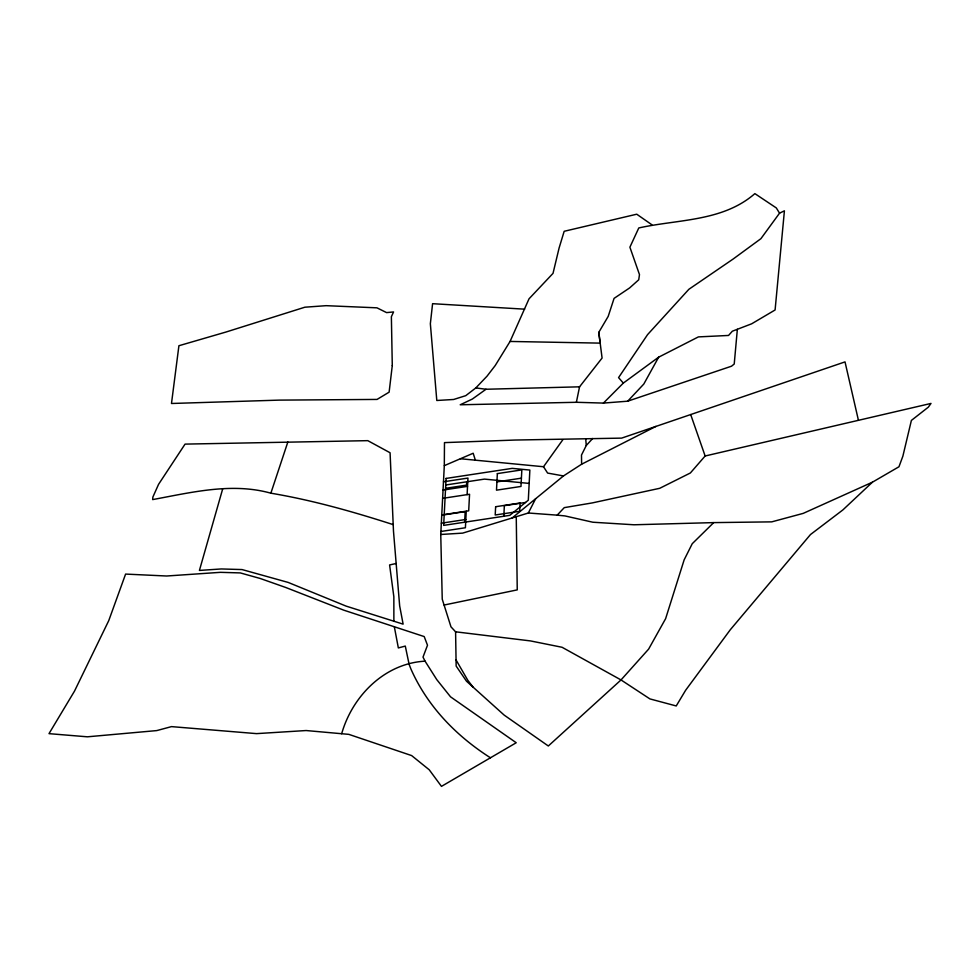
<?xml version="1.0" encoding="UTF-8"?>
<svg xmlns="http://www.w3.org/2000/svg" width="980" height="980" viewBox="0 0 980 980"><rect width="100%" height="100%" fill="white"/><g stroke="black" fill="none" stroke-linecap="round" stroke-linejoin="round"><path stroke-width="1.47" d="M440.755 534.48L462.683 533.12L528.343 513.005L557.179 515.149L564.26 507.64L592.3 502.912L659.748 488.297L690.361 472.985L705.135 455.994L931 403.429L928.305 407.178L911.388 420.42L902.874 456.166L898.966 466.762L872.396 482.209L842.849 509.943L810.485 534.541L730.333 629.699L685.657 690.226L676.225 705.955L649.924 698.912L621.014 679.936L562.079 647.278L530.486 640.92L455.59 631.806L450.971 626.832L442.237 599.172L440.755 534.48L444.308 465.647L444.479 442.617L515.1 440.045L621.639 438.121L845.017 361.89L858.431 420.31M464.643 522.205L465.182 511.621L444.197 514.818M466.725 481.805L466.554 485.125L445.569 488.322M466.247 511.193L465.402 527.755L440.914 531.479M467.105 494.63L467.962 478.069L443.475 481.793M503.818 516.252L504.357 505.668L525.525 502.458M737.352 329.292L734.228 364.009L731.521 366.202L627.702 401.188L603.423 403.086L576.375 402.29L460.208 404.777L472.323 399.068L486.019 389.256L579.548 386.818L602.088 358.043L598.792 332.33L608.2 316.381L614.068 298.386L629.626 287.924L638.727 279.79L639.475 274.596L629.895 247.193L638.789 227.948C678.013 219.226 722.713 221.701 754.87 193.624L776.307 207.932L779.541 213.175L760.909 238.679L733.064 259.088L688.879 289.284L647.572 334.621L618.576 377.606L623.329 383.082L658.658 357.173L698.397 336.899L728.544 335.454L732.33 331.216L751.66 323.804L775.094 309.974L784.417 210.81L779.541 213.175M576.375 402.29L579.548 386.818M222.632 489.081L199.418 570.434L221.296 568.951L242.036 569.564L288.144 582.414L346.148 606.13L403.123 624.138L399.668 605.934L393.482 531.148L390.077 452.76L367.806 440.657L185.061 444.112L158.552 484.353L152.868 497.068L152.66 499.592C191.357 492.45 231.893 482.27 270.86 493.185C312.534 500.192 353.07 511.695 393.188 524.619M270.86 493.185L287.863 441.955M341.677 733.726C352.335 696.045 384.687 663.313 425.063 661.169L436.774 679.618L450.543 696.829L516.227 742.742L441.466 786.377L429.216 769.766L411.637 755.58L348.819 734.363L306.128 730.541L256.539 733.628L171.5 726.621L156.751 730.59L87.404 736.813L49 733.653L74.505 691.12L108.756 620.622L125.599 574.084L166.649 576.007L220.451 572.332L240.308 572.92L260.214 578.482L285.756 587.486L343.723 610.148L424.205 636.571L427.501 645.244L423.005 657.115L425.063 661.169M524.631 309.166L432.584 303.69L430.355 323.719L436.798 400.489L453.63 399.485L465.757 395.663L475.815 387.933L486.987 376.222L495.206 365.552L510.066 341.444L529.029 298.814L553.014 273.371L559.102 248.001L564.174 231.292L636.743 214.204L651.872 224.763M592.692 438.477L586.273 445.484L581.495 455.051L581.618 464.214L563.476 475.937L512.148 517.967M528.343 513.005L535.631 498.734M658.658 357.173L643.799 384.05L627.702 401.188M460.416 458.738L543.52 466.737L562.839 439.726M603.423 403.086L623.329 383.082M872.396 482.209L803.233 513.373L771.738 521.862L713.71 522.61L692.248 543.704L684.15 559.85L665.616 618.674L648.625 649.115L621.014 679.936L548.322 745.988L504.185 715.118L466.517 681.235L456.153 666.057L455.59 631.806M655.926 426.41L581.618 464.214M444.308 465.647L473.181 453.25L475.349 460.171M396.165 563.5L389.599 564.946L393.85 596.771L393.874 621.222M444.087 605.04L517.244 589.887L516.252 516.705M445.741 484.99L484.475 479.11L529.163 483.41M443.046 490.074L467.534 486.35M496.921 481.891L521.409 478.166M442.629 498.355L469.555 494.263L468.697 510.825L441.772 514.917M441.343 523.198L465.831 519.474M713.71 522.61L633.986 524.778L592.79 522.218L564.946 515.921L557.179 515.149M510.066 341.444L600.164 343.123L598.792 332.33M475.815 387.933L486.019 389.256M563.476 475.937L547.612 473.071L543.52 466.737M490.49 757.761L488.849 756.768A425.173 270.443 -17 0 1 436.553 710.561A425.969 270.946 -17 0 1 410.902 668.96L409.101 664.281L405.291 646.077L398.346 647.939L394.327 626.759M472.985 687.041L467.815 680.304L456.055 659.957M690.68 414.552L705.135 455.994M585.758 439.359L586.273 445.484M446.084 478.424L443.658 525.39L509.796 515.345L528.306 500.192L529.862 470.069L512.221 468.367L446.084 478.424M495.635 506.721L495.206 515.002L519.694 511.291L520.123 503.01L495.635 506.721M497.35 473.61L496.493 490.172L520.98 486.448L521.838 469.886L497.35 473.61M392.282 365.528L389.121 392.159L377.055 399.424L279.276 400.122L171.488 403.49L178.911 345.732L225.927 332.049L304.878 307.206L326.144 305.674L376.969 307.83L386.586 312.608L393.568 311.934L391.375 316.712L392.282 365.528"/></g></svg>
